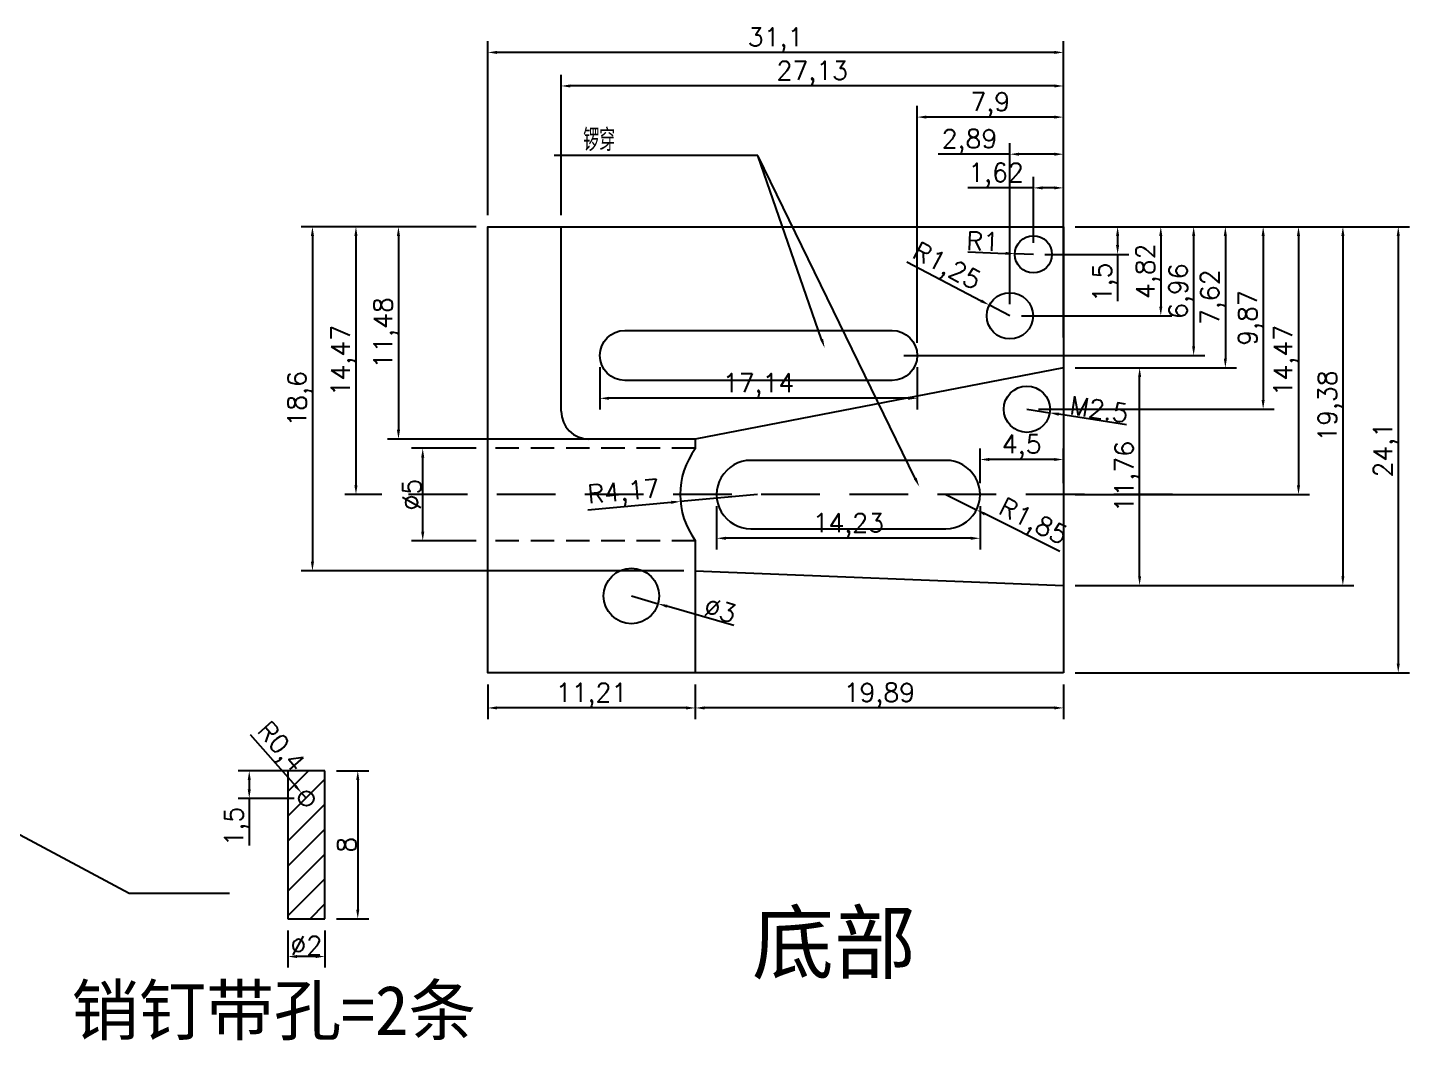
# Model space of a CAD drawing. Header units: millimetres. Extents: x 6817 to 15937, y -5221 to -164.
# Drawn here: x 9767.8 to 9842.4, y -621.9 to -567.2 of the extents above; entities that cross this region are included whole.
import ezdxf
from ezdxf import colors
from ezdxf.entities.mleader import LeaderData, LeaderLine
from ezdxf.math import Vec2, Vec3

# ---------------------------------------------------------------- set-up
doc = ezdxf.new("R2010")
doc.units = ezdxf.units.MM
doc.linetypes.add('HIDDEN', pattern=[9.525, 6.35, -3.175])
doc.layers.add('图层2', color=108, linetype='Continuous')
doc.styles.get("Standard").update_dxf_attribs({"font": 'txt', "bigfont": 'gbcbig.shx'})
doc.dimstyles.new('ISO-25', dxfattribs={"dimtxt": 1, "dimasz": 0.5, "dimexe": 0.6, "dimexo": 0.625, "dimgap": 0.1, "dimtad": 1, "dimtxsty": 'Standard', "dimcen": 2.5, "dimadec": 0, "dimazin": 0, "dimtfac": 1, "dimtmove": 0, "dimatfit": 3, "dimfxl": 0, "dimarcsym": 0})

# ---------------------------------------------------------------- blocks, each defined once
blk = doc.blocks.new('*D1197')
at = {"layer": 'Defpoints', "color": 0, "linetype": 'ByBlock', "transparency": 16777216}
for p in [(9800.416, -597.924), (9801.857, -598.341)]:
    blk.add_point(p, dxfattribs=at)
at = {"layer": '图层2', "color": 0, "linetype": 'ByBlock', "lineweight": -2, "transparency": 16777216}
for p, q in [((9800.416, -597.924), (9801.857, -598.341)), ((9805.943, -599.521), (9802.337, -598.479))]:
    blk.add_line(p, q, dxfattribs=at)
at = {"layer": '图层2', "color": 0, "linetype": 'ByBlock', "transparency": 16777216}
blk.add_solid([(9802.36, -598.399), (9802.314, -598.559), (9801.857, -598.341)], dxfattribs=at)
at = {"layer": '图层2', "color": 0, "linetype": 'ByBlock', "transparency": 16777216, "insert": (9805.213, -598.686), "char_height": 1, "attachment_point": 5, "rotation": 343.88262}
blk.add_mtext('%%C3', dxfattribs=at)
blk = doc.blocks.new('*D1198')
at = {"layer": 'Defpoints', "color": 0, "linetype": 'ByBlock', "transparency": 16777216}
for p in [(9817.402, -592.447), (9819.058, -593.271)]:
    blk.add_point(p, dxfattribs=at)
at = {"layer": '图层2', "color": 0, "linetype": 'ByBlock', "lineweight": -2, "transparency": 16777216}
for p, q in [((9817.402, -592.447), (9819.058, -593.271)), ((9823.564, -595.514), (9819.506, -593.494))]:
    blk.add_line(p, q, dxfattribs=at)
at = {"layer": '图层2', "color": 0, "linetype": 'ByBlock', "transparency": 16777216}
blk.add_solid([(9819.543, -593.419), (9819.469, -593.568), (9819.058, -593.271)], dxfattribs=at)
at = {"layer": '图层2', "color": 0, "linetype": 'ByBlock', "transparency": 16777216, "insert": (9822.063, -594.004), "char_height": 1, "attachment_point": 5, "rotation": 333.5368}
blk.add_mtext('R1,85', dxfattribs=at)
blk = doc.blocks.new('*D1199')
at = {"layer": 'Defpoints', "color": 0, "linetype": 'ByBlock', "transparency": 16777216}
for p in [(9821.785, -587.837), (9823.02, -588.03)]:
    blk.add_point(p, dxfattribs=at)
at = {"layer": '图层2', "color": 0, "linetype": 'ByBlock', "lineweight": -2, "transparency": 16777216}
for p, q in [((9821.785, -587.837), (9823.02, -588.03)), ((9827.17, -588.677), (9823.514, -588.107))]:
    blk.add_line(p, q, dxfattribs=at)
at = {"layer": '图层2', "color": 0, "linetype": 'ByBlock', "transparency": 16777216}
blk.add_solid([(9823.527, -588.024), (9823.501, -588.189), (9823.02, -588.03)], dxfattribs=at)
at = {"layer": '图层2', "color": 0, "linetype": 'ByBlock', "transparency": 16777216, "insert": (9825.681, -587.838), "char_height": 1, "attachment_point": 5, "rotation": 351.12996}
blk.add_mtext('M2.5', dxfattribs=at)
blk = doc.blocks.new('*D1200')
at = {"layer": 'Defpoints', "color": 0, "linetype": 'ByBlock', "transparency": 16777216}
for p in [(9819.756, -582.209), (9820.863, -582.788)]:
    blk.add_point(p, dxfattribs=at)
at = {"layer": '图层2', "color": 0, "linetype": 'ByBlock', "lineweight": -2, "transparency": 16777216}
for p, q in [((9815.295, -579.877), (9819.313, -581.978)), ((9820.863, -582.788), (9819.756, -582.209))]:
    blk.add_line(p, q, dxfattribs=at)
at = {"layer": '图层2', "color": 0, "linetype": 'ByBlock', "transparency": 16777216}
blk.add_solid([(9819.351, -581.904), (9819.274, -582.051), (9819.756, -582.209)], dxfattribs=at)
at = {"layer": '图层2', "color": 0, "linetype": 'ByBlock', "transparency": 16777216, "insert": (9817.399, -580.206), "char_height": 1, "attachment_point": 5, "rotation": 332.39983}
blk.add_mtext('R1,25', dxfattribs=at)
blk = doc.blocks.new('*D1201')
at = {"layer": 'Defpoints', "color": 0, "linetype": 'ByBlock', "transparency": 16777216}
for p in [(9807.224, -592.447), (9803.068, -592.819)]:
    blk.add_point(p, dxfattribs=at)
at = {"layer": '图层2', "color": 0, "linetype": 'ByBlock', "lineweight": -2, "transparency": 16777216}
for p, q in [((9807.224, -592.447), (9803.068, -592.819)), ((9798.055, -593.269), (9802.57, -592.864))]:
    blk.add_line(p, q, dxfattribs=at)
at = {"layer": '图层2', "color": 0, "linetype": 'ByBlock', "transparency": 16777216}
blk.add_solid([(9802.563, -592.781), (9802.578, -592.947), (9803.068, -592.819)], dxfattribs=at)
at = {"layer": '图层2', "color": 0, "linetype": 'ByBlock', "transparency": 16777216, "insert": (9800.002, -592.408), "char_height": 1, "attachment_point": 5, "rotation": 5.12677}
blk.add_mtext('R4,17', dxfattribs=at)
blk = doc.blocks.new('*D1202')
at = {"layer": 'Defpoints', "color": 0, "linetype": 'ByBlock', "transparency": 16777216}
for p in [(9805.019, -592.446), (9819.252, -592.447), (9805.019, -594.806)]:
    blk.add_point(p, dxfattribs=at)
at = {"layer": '图层2', "color": 0, "linetype": 'ByBlock', "lineweight": -2, "transparency": 16777216}
for p, q in [((9805.019, -593.071), (9805.019, -595.406)), ((9819.252, -593.072), (9819.252, -595.406)), ((9818.752, -594.806), (9805.519, -594.806))]:
    blk.add_line(p, q, dxfattribs=at)
at = {"layer": '图层2', "color": 0, "linetype": 'ByBlock', "transparency": 16777216}
for points in [[(9805.519, -594.723), (9805.519, -594.889), (9805.019, -594.806)], [(9818.752, -594.723), (9818.752, -594.889), (9819.252, -594.806)]]:
    blk.add_solid(points, dxfattribs=at)
at = {"layer": '图层2', "color": 0, "linetype": 'ByBlock', "transparency": 16777216, "insert": (9812.135, -594.123), "char_height": 1, "attachment_point": 5}
blk.add_mtext('14,23', dxfattribs=at)
blk = doc.blocks.new('*D1203')
at = {"layer": 'Defpoints', "color": 0, "linetype": 'ByBlock', "transparency": 16777216}
for p in [(9798.712, -584.93), (9815.856, -584.93), (9798.712, -587.244)]:
    blk.add_point(p, dxfattribs=at)
at = {"layer": '图层2', "color": 0, "linetype": 'ByBlock', "lineweight": -2, "transparency": 16777216}
for p, q in [((9798.712, -585.555), (9798.712, -587.844)), ((9815.856, -585.555), (9815.856, -587.844)), ((9815.356, -587.244), (9799.212, -587.244))]:
    blk.add_line(p, q, dxfattribs=at)
at = {"layer": '图层2', "color": 0, "linetype": 'ByBlock', "transparency": 16777216}
for points in [[(9799.212, -587.16), (9799.212, -587.327), (9798.712, -587.244)], [(9815.356, -587.16), (9815.356, -587.327), (9815.856, -587.244)]]:
    blk.add_solid(points, dxfattribs=at)
at = {"layer": '图层2', "color": 0, "linetype": 'ByBlock', "transparency": 16777216, "insert": (9807.284, -586.56), "char_height": 1, "attachment_point": 5}
blk.add_mtext('17,14', dxfattribs=at)
blk = doc.blocks.new('*D1204')
at = {"layer": 'Defpoints', "color": 0, "linetype": 'ByBlock', "transparency": 16777216}
for p in [(9823.756, -577.971), (9822.131, -579.466), (9826.682, -579.466)]:
    blk.add_point(p, dxfattribs=at)
at = {"layer": '图层2', "color": 0, "linetype": 'ByBlock', "lineweight": -2, "transparency": 16777216}
for p, q in [((9824.381, -577.971), (9827.282, -577.971)), ((9826.682, -578.471), (9826.682, -578.966)), ((9822.756, -579.466), (9827.282, -579.466)), ((9826.682, -579.466), (9826.682, -582))]:
    blk.add_line(p, q, dxfattribs=at)
at = {"layer": '图层2', "color": 0, "linetype": 'ByBlock', "transparency": 16777216}
for points in [[(9826.598, -578.471), (9826.765, -578.471), (9826.682, -577.971)], [(9826.598, -578.966), (9826.765, -578.966), (9826.682, -579.466)]]:
    blk.add_solid(points, dxfattribs=at)
at = {"layer": '图层2', "color": 0, "linetype": 'ByBlock', "transparency": 16777216, "insert": (9825.998, -580.983), "char_height": 1, "attachment_point": 5, "rotation": 90}
blk.add_mtext('1,5', dxfattribs=at)
blk = doc.blocks.new('*D1205')
at = {"layer": 'Defpoints', "color": 0, "linetype": 'ByBlock', "transparency": 16777216}
for p in [(9823.756, -577.971), (9820.863, -582.788), (9829.016, -582.788)]:
    blk.add_point(p, dxfattribs=at)
at = {"layer": '图层2', "color": 0, "linetype": 'ByBlock', "lineweight": -2, "transparency": 16777216}
for p, q in [((9824.381, -577.971), (9829.616, -577.971)), ((9829.016, -578.471), (9829.016, -582.288)), ((9821.488, -582.788), (9829.616, -582.788))]:
    blk.add_line(p, q, dxfattribs=at)
at = {"layer": '图层2', "color": 0, "linetype": 'ByBlock', "transparency": 16777216}
for points in [[(9828.932, -578.471), (9829.099, -578.471), (9829.016, -577.971)], [(9828.932, -582.288), (9829.099, -582.288), (9829.016, -582.788)]]:
    blk.add_solid(points, dxfattribs=at)
at = {"layer": '图层2', "color": 0, "linetype": 'ByBlock', "transparency": 16777216, "insert": (9828.332, -580.38), "char_height": 1, "attachment_point": 5, "rotation": 90}
blk.add_mtext('4,82', dxfattribs=at)
blk = doc.blocks.new('*D719')
at = {"layer": 'Defpoints', "color": 0, "linetype": 'ByBlock', "transparency": 16777216}
for p in [(9823.756, -577.971), (9814.506, -584.93), (9830.791, -584.93)]:
    blk.add_point(p, dxfattribs=at)
at = {"layer": '图层2', "color": 0, "linetype": 'ByBlock', "lineweight": -2, "transparency": 16777216}
for p, q in [((9824.381, -577.971), (9831.391, -577.971)), ((9830.791, -578.471), (9830.791, -584.43)), ((9815.131, -584.93), (9831.391, -584.93))]:
    blk.add_line(p, q, dxfattribs=at)
at = {"layer": '图层2', "color": 0, "linetype": 'ByBlock', "transparency": 16777216}
for points in [[(9830.708, -578.471), (9830.875, -578.471), (9830.791, -577.971)], [(9830.708, -584.43), (9830.875, -584.43), (9830.791, -584.93)]]:
    blk.add_solid(points, dxfattribs=at)
at = {"layer": '图层2', "color": 0, "linetype": 'ByBlock', "transparency": 16777216, "insert": (9830.108, -581.451), "char_height": 1, "attachment_point": 5, "rotation": 90}
blk.add_mtext('6,96', dxfattribs=at)
blk = doc.blocks.new('*D720')
at = {"layer": 'Defpoints', "color": 0, "linetype": 'ByBlock', "transparency": 16777216}
for p in [(9823.756, -577.971), (9821.785, -587.837), (9834.545, -587.837)]:
    blk.add_point(p, dxfattribs=at)
at = {"layer": '图层2', "color": 0, "linetype": 'ByBlock', "lineweight": -2, "transparency": 16777216}
for p, q in [((9824.381, -577.971), (9835.145, -577.971)), ((9834.545, -578.471), (9834.545, -587.337)), ((9822.41, -587.837), (9835.145, -587.837))]:
    blk.add_line(p, q, dxfattribs=at)
at = {"layer": '图层2', "color": 0, "linetype": 'ByBlock', "transparency": 16777216}
for points in [[(9834.462, -578.471), (9834.628, -578.471), (9834.545, -577.971)], [(9834.462, -587.337), (9834.628, -587.337), (9834.545, -587.837)]]:
    blk.add_solid(points, dxfattribs=at)
at = {"layer": '图层2', "color": 0, "linetype": 'ByBlock', "transparency": 16777216, "insert": (9833.862, -582.904), "char_height": 1, "attachment_point": 5, "rotation": 90}
blk.add_mtext('9,87', dxfattribs=at)
blk = doc.blocks.new('*D1206')
at = {"layer": 'Defpoints', "color": 0, "linetype": 'ByBlock', "transparency": 16777216}
for p in [(9823.756, -577.971), (9823.756, -592.446), (9836.455, -592.446)]:
    blk.add_point(p, dxfattribs=at)
at = {"layer": '图层2', "color": 0, "linetype": 'ByBlock', "lineweight": -2, "transparency": 16777216}
for p, q in [((9824.381, -577.971), (9837.055, -577.971)), ((9836.455, -578.471), (9836.455, -591.946)), ((9824.381, -592.446), (9837.055, -592.446))]:
    blk.add_line(p, q, dxfattribs=at)
at = {"layer": '图层2', "color": 0, "linetype": 'ByBlock', "transparency": 16777216}
for points in [[(9836.372, -578.471), (9836.539, -578.471), (9836.455, -577.971)], [(9836.372, -591.946), (9836.539, -591.946), (9836.455, -592.446)]]:
    blk.add_solid(points, dxfattribs=at)
at = {"layer": '图层2', "color": 0, "linetype": 'ByBlock', "transparency": 16777216, "insert": (9835.772, -585.209), "char_height": 1, "attachment_point": 5, "rotation": 90}
blk.add_mtext('14,47', dxfattribs=at)
blk = doc.blocks.new('*D1207')
at = {"layer": 'Defpoints', "color": 0, "linetype": 'ByBlock', "transparency": 16777216}
for p in [(9823.756, -577.971), (9823.756, -602.073), (9841.844, -602.073)]:
    blk.add_point(p, dxfattribs=at)
at = {"layer": '图层2', "color": 0, "linetype": 'ByBlock', "lineweight": -2, "transparency": 16777216}
for p, q in [((9824.381, -577.971), (9842.444, -577.971)), ((9841.844, -578.471), (9841.844, -601.573)), ((9824.381, -602.073), (9842.444, -602.073))]:
    blk.add_line(p, q, dxfattribs=at)
at = {"layer": '图层2', "color": 0, "linetype": 'ByBlock', "transparency": 16777216}
for points in [[(9841.761, -578.471), (9841.927, -578.471), (9841.844, -577.971)], [(9841.761, -601.573), (9841.927, -601.573), (9841.844, -602.073)]]:
    blk.add_solid(points, dxfattribs=at)
at = {"layer": '图层2', "color": 0, "linetype": 'ByBlock', "transparency": 16777216, "insert": (9841.161, -590.022), "char_height": 1, "attachment_point": 5, "rotation": 90}
blk.add_mtext('24,1', dxfattribs=at)
blk = doc.blocks.new('*D1208')
at = {"layer": 'Defpoints', "color": 0, "linetype": 'ByBlock', "transparency": 16777216}
for p in [(9823.756, -585.596), (9827.872, -585.596), (9823.756, -597.354)]:
    blk.add_point(p, dxfattribs=at)
at = {"layer": '图层2', "color": 0, "linetype": 'ByBlock', "lineweight": -2, "transparency": 16777216}
for p, q in [((9824.381, -585.596), (9828.472, -585.596)), ((9827.872, -596.854), (9827.872, -586.096)), ((9824.381, -597.354), (9828.472, -597.354))]:
    blk.add_line(p, q, dxfattribs=at)
at = {"layer": '图层2', "color": 0, "linetype": 'ByBlock', "transparency": 16777216}
for points in [[(9827.789, -586.096), (9827.955, -586.096), (9827.872, -585.596)], [(9827.789, -596.854), (9827.955, -596.854), (9827.872, -597.354)]]:
    blk.add_solid(points, dxfattribs=at)
at = {"layer": '图层2', "color": 0, "linetype": 'ByBlock', "transparency": 16777216, "insert": (9827.189, -591.475), "char_height": 1, "attachment_point": 5, "rotation": 90}
blk.add_mtext('11,76', dxfattribs=at)
blk = doc.blocks.new('*D721')
at = {"layer": 'Defpoints', "color": 0, "linetype": 'ByBlock', "transparency": 16777216}
for p in [(9822.131, -575.876), (9823.756, -577.971), (9822.131, -579.466)]:
    blk.add_point(p, dxfattribs=at)
at = {"layer": '图层2', "color": 0, "linetype": 'ByBlock', "lineweight": -2, "transparency": 16777216}
for p, q in [((9822.131, -578.841), (9822.131, -575.276)), ((9823.756, -577.346), (9823.756, -575.276)), ((9822.131, -575.876), (9818.598, -575.876)), ((9823.256, -575.876), (9822.631, -575.876))]:
    blk.add_line(p, q, dxfattribs=at)
at = {"layer": '图层2', "color": 0, "linetype": 'ByBlock', "transparency": 16777216}
for points in [[(9822.631, -575.792), (9822.631, -575.959), (9822.131, -575.876)], [(9823.256, -575.792), (9823.256, -575.959), (9823.756, -575.876)]]:
    blk.add_solid(points, dxfattribs=at)
at = {"layer": '图层2', "color": 0, "linetype": 'ByBlock', "transparency": 16777216, "insert": (9820.115, -575.192), "char_height": 1, "attachment_point": 5}
blk.add_mtext('1,62', dxfattribs=at)
blk = doc.blocks.new('*D722')
at = {"layer": 'Defpoints', "color": 0, "linetype": 'ByBlock', "transparency": 16777216}
for p in [(9820.863, -574.055), (9823.756, -577.971), (9820.863, -582.788)]:
    blk.add_point(p, dxfattribs=at)
at = {"layer": '图层2', "color": 0, "linetype": 'ByBlock', "lineweight": -2, "transparency": 16777216}
for p, q in [((9820.863, -582.163), (9820.863, -573.455)), ((9823.756, -577.346), (9823.756, -573.455)), ((9820.863, -574.055), (9816.997, -574.055)), ((9823.256, -574.055), (9821.363, -574.055))]:
    blk.add_line(p, q, dxfattribs=at)
at = {"layer": '图层2', "color": 0, "linetype": 'ByBlock', "transparency": 16777216}
for points in [[(9821.363, -573.972), (9821.363, -574.139), (9820.863, -574.055)], [(9823.256, -573.972), (9823.256, -574.139), (9823.756, -574.055)]]:
    blk.add_solid(points, dxfattribs=at)
at = {"layer": '图层2', "color": 0, "linetype": 'ByBlock', "transparency": 16777216, "insert": (9818.68, -573.372), "char_height": 1, "attachment_point": 5}
blk.add_mtext('2,89', dxfattribs=at)
blk = doc.blocks.new('*D1209')
at = {"layer": 'Defpoints', "color": 0, "linetype": 'ByBlock', "transparency": 16777216}
for p in [(9815.855, -572.051), (9815.855, -584.879), (9823.756, -584.579)]:
    blk.add_point(p, dxfattribs=at)
at = {"layer": '图层2', "color": 0, "linetype": 'ByBlock', "lineweight": -2, "transparency": 16777216}
for p, q in [((9815.855, -584.254), (9815.855, -571.451)), ((9823.756, -583.954), (9823.756, -571.451)), ((9823.256, -572.051), (9816.355, -572.051))]:
    blk.add_line(p, q, dxfattribs=at)
at = {"layer": '图层2', "color": 0, "linetype": 'ByBlock', "transparency": 16777216}
for points in [[(9816.355, -571.968), (9816.355, -572.135), (9815.855, -572.051)], [(9823.256, -571.968), (9823.256, -572.135), (9823.756, -572.051)]]:
    blk.add_solid(points, dxfattribs=at)
at = {"layer": '图层2', "color": 0, "linetype": 'ByBlock', "transparency": 16777216, "insert": (9819.805, -571.368), "char_height": 1, "attachment_point": 5}
blk.add_mtext('7,9', dxfattribs=at)
blk = doc.blocks.new('*D1210')
at = {"layer": 'Defpoints', "color": 0, "linetype": 'ByBlock', "transparency": 16777216}
for p in [(9819.252, -590.55), (9819.252, -592.446), (9823.756, -592.446)]:
    blk.add_point(p, dxfattribs=at)
at = {"layer": '图层2', "color": 0, "linetype": 'ByBlock', "lineweight": -2, "transparency": 16777216}
for p, q in [((9819.252, -591.821), (9819.252, -589.95)), ((9823.756, -591.821), (9823.756, -589.95)), ((9823.256, -590.55), (9819.752, -590.55))]:
    blk.add_line(p, q, dxfattribs=at)
at = {"layer": '图层2', "color": 0, "linetype": 'ByBlock', "transparency": 16777216}
for points in [[(9819.752, -590.467), (9819.752, -590.634), (9819.252, -590.55)], [(9823.256, -590.467), (9823.256, -590.634), (9823.756, -590.55)]]:
    blk.add_solid(points, dxfattribs=at)
at = {"layer": '图层2', "color": 0, "linetype": 'ByBlock', "transparency": 16777216, "insert": (9821.504, -589.867), "char_height": 1, "attachment_point": 5}
blk.add_mtext('4,5', dxfattribs=at)
blk = doc.blocks.new('*D1211')
at = {"layer": 'Defpoints', "color": 0, "linetype": 'ByBlock', "transparency": 16777216}
for p in [(9803.869, -602.073), (9823.756, -602.073), (9803.869, -603.973)]:
    blk.add_point(p, dxfattribs=at)
at = {"layer": '图层2', "color": 0, "linetype": 'ByBlock', "lineweight": -2, "transparency": 16777216}
for p, q in [((9803.869, -602.698), (9803.869, -604.573)), ((9823.756, -602.698), (9823.756, -604.573)), ((9823.256, -603.973), (9804.369, -603.973))]:
    blk.add_line(p, q, dxfattribs=at)
at = {"layer": '图层2', "color": 0, "linetype": 'ByBlock', "transparency": 16777216}
for points in [[(9804.369, -603.889), (9804.369, -604.056), (9803.869, -603.973)], [(9823.256, -603.889), (9823.256, -604.056), (9823.756, -603.973)]]:
    blk.add_solid(points, dxfattribs=at)
at = {"layer": '图层2', "color": 0, "linetype": 'ByBlock', "transparency": 16777216, "insert": (9813.812, -603.289), "char_height": 1, "attachment_point": 5}
blk.add_mtext('19,89', dxfattribs=at)
blk = doc.blocks.new('*D723')
at = {"layer": 'Defpoints', "color": 0, "linetype": 'ByBlock', "transparency": 16777216}
for p in [(9792.657, -602.073), (9803.869, -602.073), (9792.657, -603.973)]:
    blk.add_point(p, dxfattribs=at)
at = {"layer": '图层2', "color": 0, "linetype": 'ByBlock', "lineweight": -2, "transparency": 16777216}
for p, q in [((9792.657, -602.698), (9792.657, -604.573)), ((9803.869, -602.698), (9803.869, -604.573)), ((9803.369, -603.973), (9793.157, -603.973))]:
    blk.add_line(p, q, dxfattribs=at)
at = {"layer": '图层2', "color": 0, "linetype": 'ByBlock', "transparency": 16777216}
for points in [[(9793.157, -603.889), (9793.157, -604.056), (9792.657, -603.973)], [(9803.369, -603.889), (9803.369, -604.056), (9803.869, -603.973)]]:
    blk.add_solid(points, dxfattribs=at)
at = {"layer": '图层2', "color": 0, "linetype": 'ByBlock', "transparency": 16777216, "insert": (9798.263, -603.289), "char_height": 1, "attachment_point": 5}
blk.add_mtext('11,21', dxfattribs=at)
blk = doc.blocks.new('*D724')
at = {"layer": 'Defpoints', "color": 0, "linetype": 'ByBlock', "transparency": 16777216}
for p in [(9789.144, -589.946), (9792.657, -589.946), (9792.657, -594.946)]:
    blk.add_point(p, dxfattribs=at)
at = {"layer": '图层2', "color": 0, "linetype": 'ByBlock', "lineweight": -2, "transparency": 16777216}
for p, q in [((9792.032, -589.946), (9788.544, -589.946)), ((9789.144, -594.446), (9789.144, -590.446)), ((9792.032, -594.946), (9788.544, -594.946))]:
    blk.add_line(p, q, dxfattribs=at)
at = {"layer": '图层2', "color": 0, "linetype": 'ByBlock', "transparency": 16777216}
for points in [[(9789.06, -590.446), (9789.227, -590.446), (9789.144, -589.946)], [(9789.06, -594.446), (9789.227, -594.446), (9789.144, -594.946)]]:
    blk.add_solid(points, dxfattribs=at)
at = {"layer": '图层2', "color": 0, "linetype": 'ByBlock', "transparency": 16777216, "insert": (9788.544, -592.446), "char_height": 1, "attachment_point": 5, "rotation": 90}
blk.add_mtext('%%C5', dxfattribs=at)
blk = doc.blocks.new('*D1212')
at = {"layer": 'Defpoints', "color": 0, "linetype": 'ByBlock', "transparency": 16777216}
for p in [(9821.132, -579.43), (9822.131, -579.466)]:
    blk.add_point(p, dxfattribs=at)
at = {"layer": '图层2', "color": 0, "linetype": 'ByBlock', "lineweight": -2, "transparency": 16777216}
for p, q in [((9818.6, -579.339), (9820.632, -579.412)), ((9822.131, -579.466), (9821.132, -579.43))]:
    blk.add_line(p, q, dxfattribs=at)
at = {"layer": '图层2', "color": 0, "linetype": 'ByBlock', "transparency": 16777216}
blk.add_solid([(9820.635, -579.329), (9820.629, -579.496), (9821.132, -579.43)], dxfattribs=at)
at = {"layer": '图层2', "color": 0, "linetype": 'ByBlock', "transparency": 16777216, "insert": (9819.388, -578.767), "char_height": 1, "attachment_point": 5, "rotation": 357.93732}
blk.add_mtext('R1', dxfattribs=at)
blk = doc.blocks.new('*D1213')
at = {"layer": 'Defpoints', "color": 0, "linetype": 'ByBlock', "transparency": 16777216}
for p in [(9796.623, -570.37), (9796.623, -577.971), (9823.756, -577.971)]:
    blk.add_point(p, dxfattribs=at)
at = {"layer": '图层2', "color": 0, "linetype": 'ByBlock', "lineweight": -2, "transparency": 16777216}
for p, q in [((9796.623, -577.346), (9796.623, -569.77)), ((9823.756, -577.346), (9823.756, -569.77)), ((9823.256, -570.37), (9797.123, -570.37))]:
    blk.add_line(p, q, dxfattribs=at)
at = {"layer": '图层2', "color": 0, "linetype": 'ByBlock', "transparency": 16777216}
for points in [[(9797.123, -570.286), (9797.123, -570.453), (9796.623, -570.37)], [(9823.256, -570.286), (9823.256, -570.453), (9823.756, -570.37)]]:
    blk.add_solid(points, dxfattribs=at)
at = {"layer": '图层2', "color": 0, "linetype": 'ByBlock', "transparency": 16777216, "insert": (9810.189, -569.686), "char_height": 1, "attachment_point": 5}
blk.add_mtext('27,13', dxfattribs=at)
blk = doc.blocks.new('*D1214')
at = {"layer": 'Defpoints', "color": 0, "linetype": 'ByBlock', "transparency": 16777216}
for p in [(9792.657, -568.557), (9792.657, -577.971), (9823.756, -577.971)]:
    blk.add_point(p, dxfattribs=at)
at = {"layer": '图层2', "color": 0, "linetype": 'ByBlock', "lineweight": -2, "transparency": 16777216}
for p, q in [((9792.657, -577.346), (9792.657, -567.957)), ((9823.756, -577.346), (9823.756, -567.957)), ((9823.256, -568.557), (9793.157, -568.557))]:
    blk.add_line(p, q, dxfattribs=at)
at = {"layer": '图层2', "color": 0, "linetype": 'ByBlock', "transparency": 16777216}
for points in [[(9793.157, -568.473), (9793.157, -568.64), (9792.657, -568.557)], [(9823.256, -568.473), (9823.256, -568.64), (9823.756, -568.557)]]:
    blk.add_solid(points, dxfattribs=at)
at = {"layer": '图层2', "color": 0, "linetype": 'ByBlock', "transparency": 16777216, "insert": (9808.206, -567.873), "char_height": 1, "attachment_point": 5}
blk.add_mtext('31,1', dxfattribs=at)
blk = doc.blocks.new('*D1215')
at = {"layer": 'Defpoints', "color": 0, "linetype": 'ByBlock', "transparency": 16777216}
for p in [(9792.657, -577.971), (9787.833, -589.447), (9799.286, -589.447)]:
    blk.add_point(p, dxfattribs=at)
at = {"layer": '图层2', "color": 0, "linetype": 'ByBlock', "lineweight": -2, "transparency": 16777216}
for p, q in [((9792.032, -577.971), (9787.233, -577.971)), ((9787.833, -578.471), (9787.833, -588.947)), ((9798.661, -589.447), (9787.233, -589.447))]:
    blk.add_line(p, q, dxfattribs=at)
at = {"layer": '图层2', "color": 0, "linetype": 'ByBlock', "transparency": 16777216}
for points in [[(9787.749, -578.471), (9787.916, -578.471), (9787.833, -577.971)], [(9787.749, -588.947), (9787.916, -588.947), (9787.833, -589.447)]]:
    blk.add_solid(points, dxfattribs=at)
at = {"layer": '图层2', "color": 0, "linetype": 'ByBlock', "transparency": 16777216, "insert": (9787.149, -583.709), "char_height": 1, "attachment_point": 5, "rotation": 90}
blk.add_mtext('11,48', dxfattribs=at)
blk = doc.blocks.new('*D725')
at = {"layer": 'Defpoints', "color": 0, "linetype": 'ByBlock', "transparency": 16777216}
for p in [(9792.657, -577.971), (9785.537, -592.446), (9787.556, -592.446)]:
    blk.add_point(p, dxfattribs=at)
at = {"layer": '图层2', "color": 0, "linetype": 'ByBlock', "lineweight": -2, "transparency": 16777216}
for p, q in [((9792.032, -577.971), (9784.937, -577.971)), ((9785.537, -578.471), (9785.537, -591.946)), ((9786.931, -592.446), (9784.937, -592.446))]:
    blk.add_line(p, q, dxfattribs=at)
at = {"layer": '图层2', "color": 0, "linetype": 'ByBlock', "transparency": 16777216}
for points in [[(9785.453, -578.471), (9785.62, -578.471), (9785.537, -577.971)], [(9785.453, -591.946), (9785.62, -591.946), (9785.537, -592.446)]]:
    blk.add_solid(points, dxfattribs=at)
at = {"layer": '图层2', "color": 0, "linetype": 'ByBlock', "transparency": 16777216, "insert": (9784.853, -585.209), "char_height": 1, "attachment_point": 5, "rotation": 90}
blk.add_mtext('14,47', dxfattribs=at)
blk = doc.blocks.new('*D726')
at = {"layer": 'Defpoints', "color": 0, "linetype": 'ByBlock', "transparency": 16777216}
for p in [(9823.756, -577.971), (9823.756, -585.596), (9832.503, -585.596)]:
    blk.add_point(p, dxfattribs=at)
at = {"layer": '图层2', "color": 0, "linetype": 'ByBlock', "lineweight": -2, "transparency": 16777216}
for p, q in [((9824.381, -577.971), (9833.103, -577.971)), ((9832.503, -578.471), (9832.503, -585.096)), ((9824.381, -585.596), (9833.103, -585.596))]:
    blk.add_line(p, q, dxfattribs=at)
at = {"layer": '图层2', "color": 0, "linetype": 'ByBlock', "transparency": 16777216}
for points in [[(9832.42, -578.471), (9832.586, -578.471), (9832.503, -577.971)], [(9832.42, -585.096), (9832.586, -585.096), (9832.503, -585.596)]]:
    blk.add_solid(points, dxfattribs=at)
at = {"layer": '图层2', "color": 0, "linetype": 'ByBlock', "transparency": 16777216, "insert": (9831.82, -581.783), "char_height": 1, "attachment_point": 5, "rotation": 90}
blk.add_mtext('7,62', dxfattribs=at)
blk = doc.blocks.new('*D727')
at = {"layer": 'Defpoints', "color": 0, "linetype": 'ByBlock', "transparency": 16777216}
for p in [(9823.756, -577.971), (9823.756, -597.354), (9838.852, -597.354)]:
    blk.add_point(p, dxfattribs=at)
at = {"layer": '图层2', "color": 0, "linetype": 'ByBlock', "lineweight": -2, "transparency": 16777216}
for p, q in [((9824.381, -577.971), (9839.452, -577.971)), ((9838.852, -578.471), (9838.852, -596.854)), ((9824.381, -597.354), (9839.452, -597.354))]:
    blk.add_line(p, q, dxfattribs=at)
at = {"layer": '图层2', "color": 0, "linetype": 'ByBlock', "transparency": 16777216}
for points in [[(9838.769, -578.471), (9838.936, -578.471), (9838.852, -577.971)], [(9838.769, -596.854), (9838.936, -596.854), (9838.852, -597.354)]]:
    blk.add_solid(points, dxfattribs=at)
at = {"layer": '图层2', "color": 0, "linetype": 'ByBlock', "transparency": 16777216, "insert": (9838.169, -587.663), "char_height": 1, "attachment_point": 5, "rotation": 90}
blk.add_mtext('19,38', dxfattribs=at)
blk = doc.blocks.new('*D1216')
at = {"layer": 'Defpoints', "color": 0, "linetype": 'ByBlock', "transparency": 16777216}
for p in [(9792.657, -577.971), (9783.185, -596.573), (9803.869, -596.573)]:
    blk.add_point(p, dxfattribs=at)
at = {"layer": '图层2', "color": 0, "linetype": 'ByBlock', "lineweight": -2, "transparency": 16777216}
for p, q in [((9792.032, -577.971), (9782.585, -577.971)), ((9783.185, -578.471), (9783.185, -596.073)), ((9803.244, -596.573), (9782.585, -596.573))]:
    blk.add_line(p, q, dxfattribs=at)
at = {"layer": '图层2', "color": 0, "linetype": 'ByBlock', "transparency": 16777216}
for points in [[(9783.102, -578.471), (9783.269, -578.471), (9783.185, -577.971)], [(9783.102, -596.073), (9783.269, -596.073), (9783.185, -596.573)]]:
    blk.add_solid(points, dxfattribs=at)
at = {"layer": '图层2', "color": 0, "linetype": 'ByBlock', "transparency": 16777216, "insert": (9782.502, -587.272), "char_height": 1, "attachment_point": 5, "rotation": 90}
blk.add_mtext('18,6', dxfattribs=at)
blk = doc.blocks.new('*D1217')
at = {"layer": 'Defpoints', "color": 0, "linetype": 'ByBlock', "transparency": 16777216}
for p in [(9781.859, -615.366), (9783.859, -615.366), (9781.859, -617.405)]:
    blk.add_point(p, dxfattribs=at)
at = {"layer": '图层2', "color": 0, "linetype": 'ByBlock', "lineweight": -2, "transparency": 16777216}
for p, q in [((9781.859, -615.991), (9781.859, -618.005)), ((9783.859, -615.991), (9783.859, -618.005)), ((9783.359, -617.405), (9782.359, -617.405))]:
    blk.add_line(p, q, dxfattribs=at)
at = {"layer": '图层2', "color": 0, "linetype": 'ByBlock', "transparency": 16777216}
for points in [[(9782.359, -617.321), (9782.359, -617.488), (9781.859, -617.405)], [(9783.359, -617.321), (9783.359, -617.488), (9783.859, -617.405)]]:
    blk.add_solid(points, dxfattribs=at)
at = {"layer": '图层2', "color": 0, "linetype": 'ByBlock', "transparency": 16777216, "insert": (9782.859, -616.805), "char_height": 1, "attachment_point": 5}
blk.add_mtext('%%C2', dxfattribs=at)
blk = doc.blocks.new('*D1218')
at = {"layer": 'Defpoints', "color": 0, "linetype": 'ByBlock', "transparency": 16777216}
for p in [(9783.859, -607.366), (9783.859, -615.366), (9785.634, -615.366)]:
    blk.add_point(p, dxfattribs=at)
at = {"layer": '图层2', "color": 0, "linetype": 'ByBlock', "lineweight": -2, "transparency": 16777216}
for p, q in [((9784.484, -607.366), (9786.234, -607.366)), ((9785.634, -607.866), (9785.634, -614.866)), ((9784.484, -615.366), (9786.234, -615.366))]:
    blk.add_line(p, q, dxfattribs=at)
at = {"layer": '图层2', "color": 0, "linetype": 'ByBlock', "transparency": 16777216}
for points in [[(9785.551, -607.866), (9785.718, -607.866), (9785.634, -607.366)], [(9785.551, -614.866), (9785.718, -614.866), (9785.634, -615.366)]]:
    blk.add_solid(points, dxfattribs=at)
at = {"layer": '图层2', "color": 0, "linetype": 'ByBlock', "transparency": 16777216, "insert": (9785.034, -611.366), "char_height": 1, "attachment_point": 5, "rotation": 90}
blk.add_mtext('8', dxfattribs=at)
blk = doc.blocks.new('*D1219')
at = {"layer": 'Defpoints', "color": 0, "linetype": 'ByBlock', "transparency": 16777216}
for p in [(9782.859, -607.366), (9779.772, -608.864), (9782.829, -608.864)]:
    blk.add_point(p, dxfattribs=at)
at = {"layer": '图层2', "color": 0, "linetype": 'ByBlock', "lineweight": -2, "transparency": 16777216}
for p, q in [((9782.234, -607.366), (9779.172, -607.366)), ((9779.772, -607.866), (9779.772, -608.364)), ((9782.204, -608.864), (9779.172, -608.864)), ((9779.772, -608.864), (9779.772, -611.397))]:
    blk.add_line(p, q, dxfattribs=at)
at = {"layer": '图层2', "color": 0, "linetype": 'ByBlock', "transparency": 16777216}
for points in [[(9779.688, -607.866), (9779.855, -607.866), (9779.772, -607.366)], [(9779.688, -608.364), (9779.855, -608.364), (9779.772, -608.864)]]:
    blk.add_solid(points, dxfattribs=at)
at = {"layer": '图层2', "color": 0, "linetype": 'ByBlock', "transparency": 16777216, "insert": (9779.088, -610.381), "char_height": 1, "attachment_point": 5, "rotation": 90}
blk.add_mtext('1,5', dxfattribs=at)
blk = doc.blocks.new('*D1220')
at = {"layer": 'Defpoints', "color": 0, "linetype": 'ByBlock', "transparency": 16777216}
for p in [(9782.596, -608.565), (9782.859, -608.866)]:
    blk.add_point(p, dxfattribs=at)
at = {"layer": '图层2', "color": 0, "linetype": 'ByBlock', "lineweight": -2, "transparency": 16777216}
for p, q in [((9779.829, -605.404), (9782.267, -608.188)), ((9782.859, -608.866), (9782.596, -608.565))]:
    blk.add_line(p, q, dxfattribs=at)
at = {"layer": '图层2', "color": 0, "linetype": 'ByBlock', "transparency": 16777216}
blk.add_solid([(9782.329, -608.134), (9782.204, -608.243), (9782.596, -608.565)], dxfattribs=at)
at = {"layer": '图层2', "color": 0, "linetype": 'ByBlock', "transparency": 16777216, "insert": (9781.398, -606.158), "char_height": 1, "attachment_point": 5, "rotation": 311.19773}
blk.add_mtext('R0,4', dxfattribs=at)

msp = doc.modelspace()

# ---------------------------------------------------------------- hatches: boundary and pattern name
at = {"layer": '图层2', "linetype": 'ByBlock'}
h = msp.add_hatch(dxfattribs=at)
h.set_pattern_fill('ANSI31', color=4, scale=0.3)
h.set_pattern_definition([(45, (7704.4069, 311.2295), (-0.6735192, 0.6735192), [])])
h.paths.add_polyline_path([(9783.859, -607.366), (9781.859, -607.366), (9781.859, -615.366), (9783.859, -615.366)])
h.paths.add_polyline_path([(9779.618, -605.39), (9781.923, -608.024), (9783.177, -606.926), (9780.872, -604.293)], flags=9)

# ---------------------------------------------------------------- linework, layer by layer
at = {"layer": '图层2', "color": 2, "linetype": 'ByBlock'}
for p, q in [((9796.623, -587.947), (9796.623, -577.971)), ((9823.756, -585.596), (9803.869, -589.447)), ((9803.869, -589.447), (9798.123, -589.447)), ((9803.869, -589.447), (9803.869, -589.967)), ((9806.869, -594.297), (9817.402, -594.297)), ((9806.869, -594.297), (9806.869, -594.297)), ((9806.87, -594.297), (9806.87, -594.297)), ((9803.869, -594.927), (9803.869, -602.073)), ((9803.869, -596.573), (9823.756, -597.354))]:
    msp.add_line(p, q, dxfattribs=at)
at = {"layer": '图层2', "color": 1, "linetype": 'HIDDEN', "ltscale": 0.2}
for p, q in [((9803.869, -589.946), (9792.657, -589.946)), ((9803.869, -594.946), (9792.657, -594.946))]:
    msp.add_line(p, q, dxfattribs=at)
at = {"layer": '图层2', "color": 3, "linetype": 'HIDDEN', "ltscale": 0.5}
msp.add_line((9829.654, -592.446), (9785.762, -592.446), dxfattribs=at)
at = {"layer": '图层2', "color": 1, "linetype": 'ByBlock'}
for p, q in [((9783.859, -607.366), (9781.859, -607.366)), ((9781.859, -607.366), (9781.859, -615.366)), ((9783.859, -615.366), (9783.859, -607.366)), ((9781.859, -615.366), (9783.859, -615.366))]:
    msp.add_line(p, q, dxfattribs=at)
at = {"layer": '图层2', "color": 2, "linetype": 'ByBlock'}
msp.add_lwpolyline([(9823.756, -602.073), (9792.657, -602.073), (9792.657, -577.971), (9823.756, -577.971)], close=True, dxfattribs=at)
for points in [[(9814.506, -583.58, -1), (9814.506, -586.28), (9800.062, -586.28, -1), (9800.062, -583.58)], [(9806.87, -594.297), (9817.402, -594.297, 1.000318), (9817.401, -590.597), (9806.869, -590.597, 1.000318)]]:
    msp.add_lwpolyline(points, format="xyb", close=True, dxfattribs=at)
at = {"layer": '图层2', "color": 1, "linetype": 'ByBlock'}
for centre, radius in [((9822.131, -579.466), 1), ((9820.863, -582.788), 1.25), ((9800.416, -597.924), 1.5), ((9782.859, -608.866), 0.4)]:
    msp.add_circle(centre, radius, dxfattribs=at)
at = {"layer": '图层2', "color": 6, "linetype": 'ByBlock'}
msp.add_circle((9821.785, -587.837), 1.25, dxfattribs=at)
at = {"layer": '图层2', "color": 2, "linetype": 'ByBlock'}
for centre, radius, start, end in [((9798.123, -587.947), 1.5, 180, 270), ((9807.224, -592.447), 4.172, 143.52837, 216.47163)]:
    msp.add_arc(centre, radius, start, end, dxfattribs=at)

# ---------------------------------------------------------------- texts
at = {"color": 2, "insert": (9792.02, -618.971), "char_height": 2.67108, "width": 31.32319, "attachment_point": 3}
msp.add_mtext('{\\fSimSun|b0|i0|c134|p2;销钉带孔=2条}', dxfattribs=at)
at = {"layer": '图层2', "color": 6, "linetype": 'ByBlock', "insert": (9815.796, -615.027), "char_height": 3.25, "attachment_point": 3}
msp.add_mtext_dynamic_manual_height_columns('{\\fSimSun|b0|i0|c134|p2;\\C0;底部}', width=15.45396, gutter_width=12.5, heights=[0], dxfattribs=at)

# ---------------------------------------------------------------- dimensions: what is measured, and where the dimension line sits
at = {"layer": '图层2', "color": 6, "linetype": 'ByBlock'}
for base, p1, p2, angle, picture, middle in [((9792.657, -568.557), (9823.756, -577.971), (9792.657, -577.971), 180, '*D1214', (9808.206, -567.873)), ((9815.855, -572.051), (9823.756, -584.579), (9815.855, -584.879), 180, '*D1209', (9819.805, -571.368)), ((9820.863, -574.055), (9823.756, -577.971), (9820.863, -582.788), 180, '*D722', (9818.68, -573.372)), ((9822.1314, -575.8758), (9823.7556, -577.9712), (9822.1314, -579.4665), 180, '*D721', (9820.1147, -575.1925)), ((9783.185, -596.573), (9792.657, -577.971), (9803.869, -596.573), 90, '*D1216', (9782.502, -587.272)), ((9785.5366, -592.4461), (9792.657, -577.9712), (9787.5563, -592.4461), 90, '*D725', (9784.8533, -585.2086)), ((9787.833, -589.447), (9792.657, -577.971), (9799.286, -589.447), 90, '*D1215', (9787.149, -583.709)), ((9830.791, -584.93), (9823.756, -577.971), (9814.506, -584.93), 270, '*D719', (9830.108, -581.451)), ((9829.016, -582.788), (9823.756, -577.971), (9820.863, -582.788), 270, '*D1205', (9828.332, -580.38)), ((9834.545, -587.837), (9823.756, -577.971), (9821.785, -587.837), 270, '*D720', (9833.862, -582.904)), ((9826.6818, -579.4665), (9823.7556, -577.9712), (9822.1314, -579.4665), 270, '*D1204', (9825.9984, -580.9832)), ((9836.4554, -592.4461), (9823.7556, -577.9712), (9823.7556, -592.4461), 270, '*D1206', (9835.7721, -585.2086)), ((9841.844, -602.073), (9823.756, -577.971), (9823.756, -602.073), 270, '*D1207', (9841.161, -590.022)), ((9832.503, -585.5956), (9823.7556, -577.9712), (9823.7556, -585.5956), 90, '*D726', (9831.8196, -581.7834)), ((9838.852, -597.354), (9823.756, -577.971), (9823.756, -597.354), 90, '*D727', (9838.169, -587.663)), ((9798.712, -587.244), (9815.856, -584.93), (9798.712, -584.93), 180, '*D1203', (9807.284, -586.56)), ((9827.872, -585.596), (9823.756, -597.354), (9823.756, -585.596), 270, '*D1208', (9827.189, -591.475)), ((9819.252, -590.55), (9823.756, -592.446), (9819.252, -592.446), 180, '*D1210', (9821.504, -589.867)), ((9805.019, -594.806), (9819.252, -592.447), (9805.019, -592.446), 180, '*D1202', (9812.135, -594.123)), ((9792.657, -603.973), (9803.869, -602.073), (9792.657, -602.073), 180, '*D723', (9798.263, -603.289)), ((9803.869, -603.973), (9823.756, -602.073), (9803.869, -602.073), 180, '*D1211', (9813.812, -603.289))]:
    dim = msp.add_linear_dim(base=base, p1=p1, p2=p2, angle=angle, dimstyle='ISO-25', dxfattribs=at)
    dim.commit()
    dim.dimension.update_dxf_attribs({"geometry": picture, "text_midpoint": middle})
at = {"layer": '图层2', "color": 3, "linetype": 'ByBlock'}
dim = msp.add_linear_dim(base=(9796.623, -570.37), p1=(9823.756, -577.971), p2=(9796.623, -577.971), angle=180, dimstyle='ISO-25', dxfattribs=at)
dim.commit()
dim.dimension.update_dxf_attribs({"geometry": '*D1213', "text_midpoint": (9810.189, -569.686)})
at = {"layer": '图层2', "color": 6, "linetype": 'ByBlock'}
for center, mpoint, picture, middle in [((9822.131, -579.466), (9821.132, -579.43), '*D1212', (9819.388, -578.767)), ((9820.863, -582.788), (9819.756, -582.209), '*D1200', (9817.399, -580.206)), ((9807.224, -592.447), (9803.068, -592.819), '*D1201', (9800.002, -592.408)), ((9817.402, -592.447), (9819.058, -593.271), '*D1198', (9822.063, -594.004))]:
    dim = msp.add_radius_dim(center=center, mpoint=mpoint, dimstyle='ISO-25', dxfattribs=at)
    dim.commit()
    dim.dimension.update_dxf_attribs({"geometry": picture, "text_midpoint": middle})
dim = msp.add_radius_dim(center=(9821.785, -587.837), mpoint=(9823.02, -588.03), text='M2.5', dimstyle='ISO-25', dxfattribs=at)
dim.commit()
dim.dimension.update_dxf_attribs({"geometry": '*D1199', "text_midpoint": (9825.681, -587.838)})
dim = msp.add_linear_dim(base=(9789.144, -589.946), p1=(9792.657, -594.946), p2=(9792.657, -589.946), angle=270, text='%%C5', dimstyle='ISO-25', dxfattribs=at)
dim.commit()
dim.dimension.update_dxf_attribs({"geometry": '*D724', "text_midpoint": (9788.544, -592.446)})
dim = msp.add_radius_dim(center=(9800.416, -597.924), mpoint=(9801.857, -598.341), text='%%C3', dimstyle='ISO-25', dxfattribs=at)
dim.commit()
dim.dimension.update_dxf_attribs({"geometry": '*D1197', "text_midpoint": (9805.046, -599.262), "dimtype": 164})
at = {"layer": '图层2', "color": 2, "linetype": 'ByBlock'}
dim = msp.add_radius_dim(center=(9782.859, -608.866), mpoint=(9782.596, -608.565), dimstyle='ISO-25', dxfattribs=at)
dim.commit()
dim.dimension.update_dxf_attribs({"geometry": '*D1220', "text_midpoint": (9781.398, -606.158)})
for base, p1, p2, picture, middle in [((9779.772, -608.864), (9782.859, -607.366), (9782.829, -608.864), '*D1219', (9779.088, -610.381)), ((9785.634, -615.366), (9783.859, -607.366), (9783.859, -615.366), '*D1218', (9785.034, -611.366))]:
    dim = msp.add_linear_dim(base=base, p1=p1, p2=p2, angle=90, dimstyle='ISO-25', dxfattribs=at)
    dim.commit()
    dim.dimension.update_dxf_attribs({"geometry": picture, "text_midpoint": middle})
dim = msp.add_linear_dim(base=(9781.859, -617.405), p1=(9783.859, -615.366), p2=(9781.859, -615.366), angle=180, text='%%C2', dimstyle='ISO-25', dxfattribs=at)
dim.commit()
dim.dimension.update_dxf_attribs({"geometry": '*D1217', "text_midpoint": (9782.859, -616.805)})

# ---------------------------------------------------------------- leaders
at = {"layer": '图层2', "color": 3, "linetype": 'ByBlock'}
ml = msp.add_multileader_mtext('Standard', dxfattribs=at)
ml.set_content('锣穿', color=3)
ml.set_leader_properties()
ml.build(insert=Vec2(0, 0))
ml.multileader.update_dxf_attribs({"text_right_attachment_type": 6, "dogleg_length": 0.36, "arrow_head_size": 0.5})
ctx = ml.context
ctx.base_point, ctx.char_height, ctx.arrow_head_size, ctx.plane_origin = Vec3(9795.994, -573.318), 1.2, 0.5, Vec3(9810.859, -584.531)
ctx.right_attachment, ctx.text_align_type = 6, 2
notes = []
notes.append((ctx, [(0, (1, 1, 0), (9801.903, -574.125), (-1, 0), 0.36, [(0, [(9810.859, -584.531), (9807.248, -574.125)], 0, [])])]))
ctx.mtext.insert, ctx.mtext.alignment, ctx.mtext.flow_direction = Vec3(9799.543, -572.685), 3, 5
ml = msp.add_multileader_mtext('Standard', dxfattribs=at)
ml.set_content('', color=3)
ml.set_leader_properties()
ml.build(insert=Vec2(0, 0))
ml.multileader.update_dxf_attribs({"text_right_attachment_type": 6, "dogleg_length": 0.36, "arrow_head_size": 0.5})
ctx = ml.context
ctx.base_point, ctx.char_height, ctx.arrow_head_size, ctx.plane_origin = Vec3(9797.543, -573.525), 1.2, 0.5, Vec3(9815.513, -591.272)
ctx.right_attachment, ctx.text_align_type = 6, 2
notes.append((ctx, [(0, (1, 1, 0), (9801.903, -574.125), (-1, 0), 0.36, [(0, [(9815.97, -592.023), (9807.248, -574.125)], 0, [])])]))
ctx.mtext.insert, ctx.mtext.alignment, ctx.mtext.flow_direction = Vec3(9799.543, -572.925), 3, 5
at = {"layer": '图层2', "color": 6, "linetype": 'ByBlock'}
ml = msp.add_multileader_mtext('Standard', dxfattribs=at)
ml.set_content('', color=6)
ml.set_leader_properties()
ml.build(insert=Vec2(0, 0))
ml.multileader.update_dxf_attribs({"text_right_attachment_type": 6, "dogleg_length": 0.36, "arrow_head_size": 0.5})
ctx = ml.context
ctx.base_point, ctx.char_height, ctx.arrow_head_size, ctx.plane_origin = Vec3(9778.709, -613.978), 1.2, 0.5, Vec3(9749.939, -601.554)
ctx.right_attachment = 6
notes.append((ctx, [(0, (1, 1, 0), (9778.349, -613.978), (1, 0), 0.36, [(0, [(9749.939, -601.554), (9773.293, -613.978)], 0, [])])]))
ctx.mtext.insert, ctx.mtext.flow_direction = Vec3(9780.709, -613.378), 5
for ctx, leaders in notes:
    for number, flags, end, landing, length, lines in leaders:
        leader = LeaderData()
        leader.index, (leader.has_last_leader_line, leader.has_dogleg_vector, leader.attachment_direction) = number, flags
        leader.last_leader_point, leader.dogleg_vector, leader.dogleg_length = Vec3(end), Vec3(landing), length
        for number, points, colour, breaks in lines:
            line = LeaderLine()
            line.index, line.vertices, line.color, line.breaks = number, Vec3.list(points), colors.encode_raw_color(colour), breaks
            leader.lines.append(line)
        ctx.leaders.append(leader)

doc.saveas('drawing.dxf')
